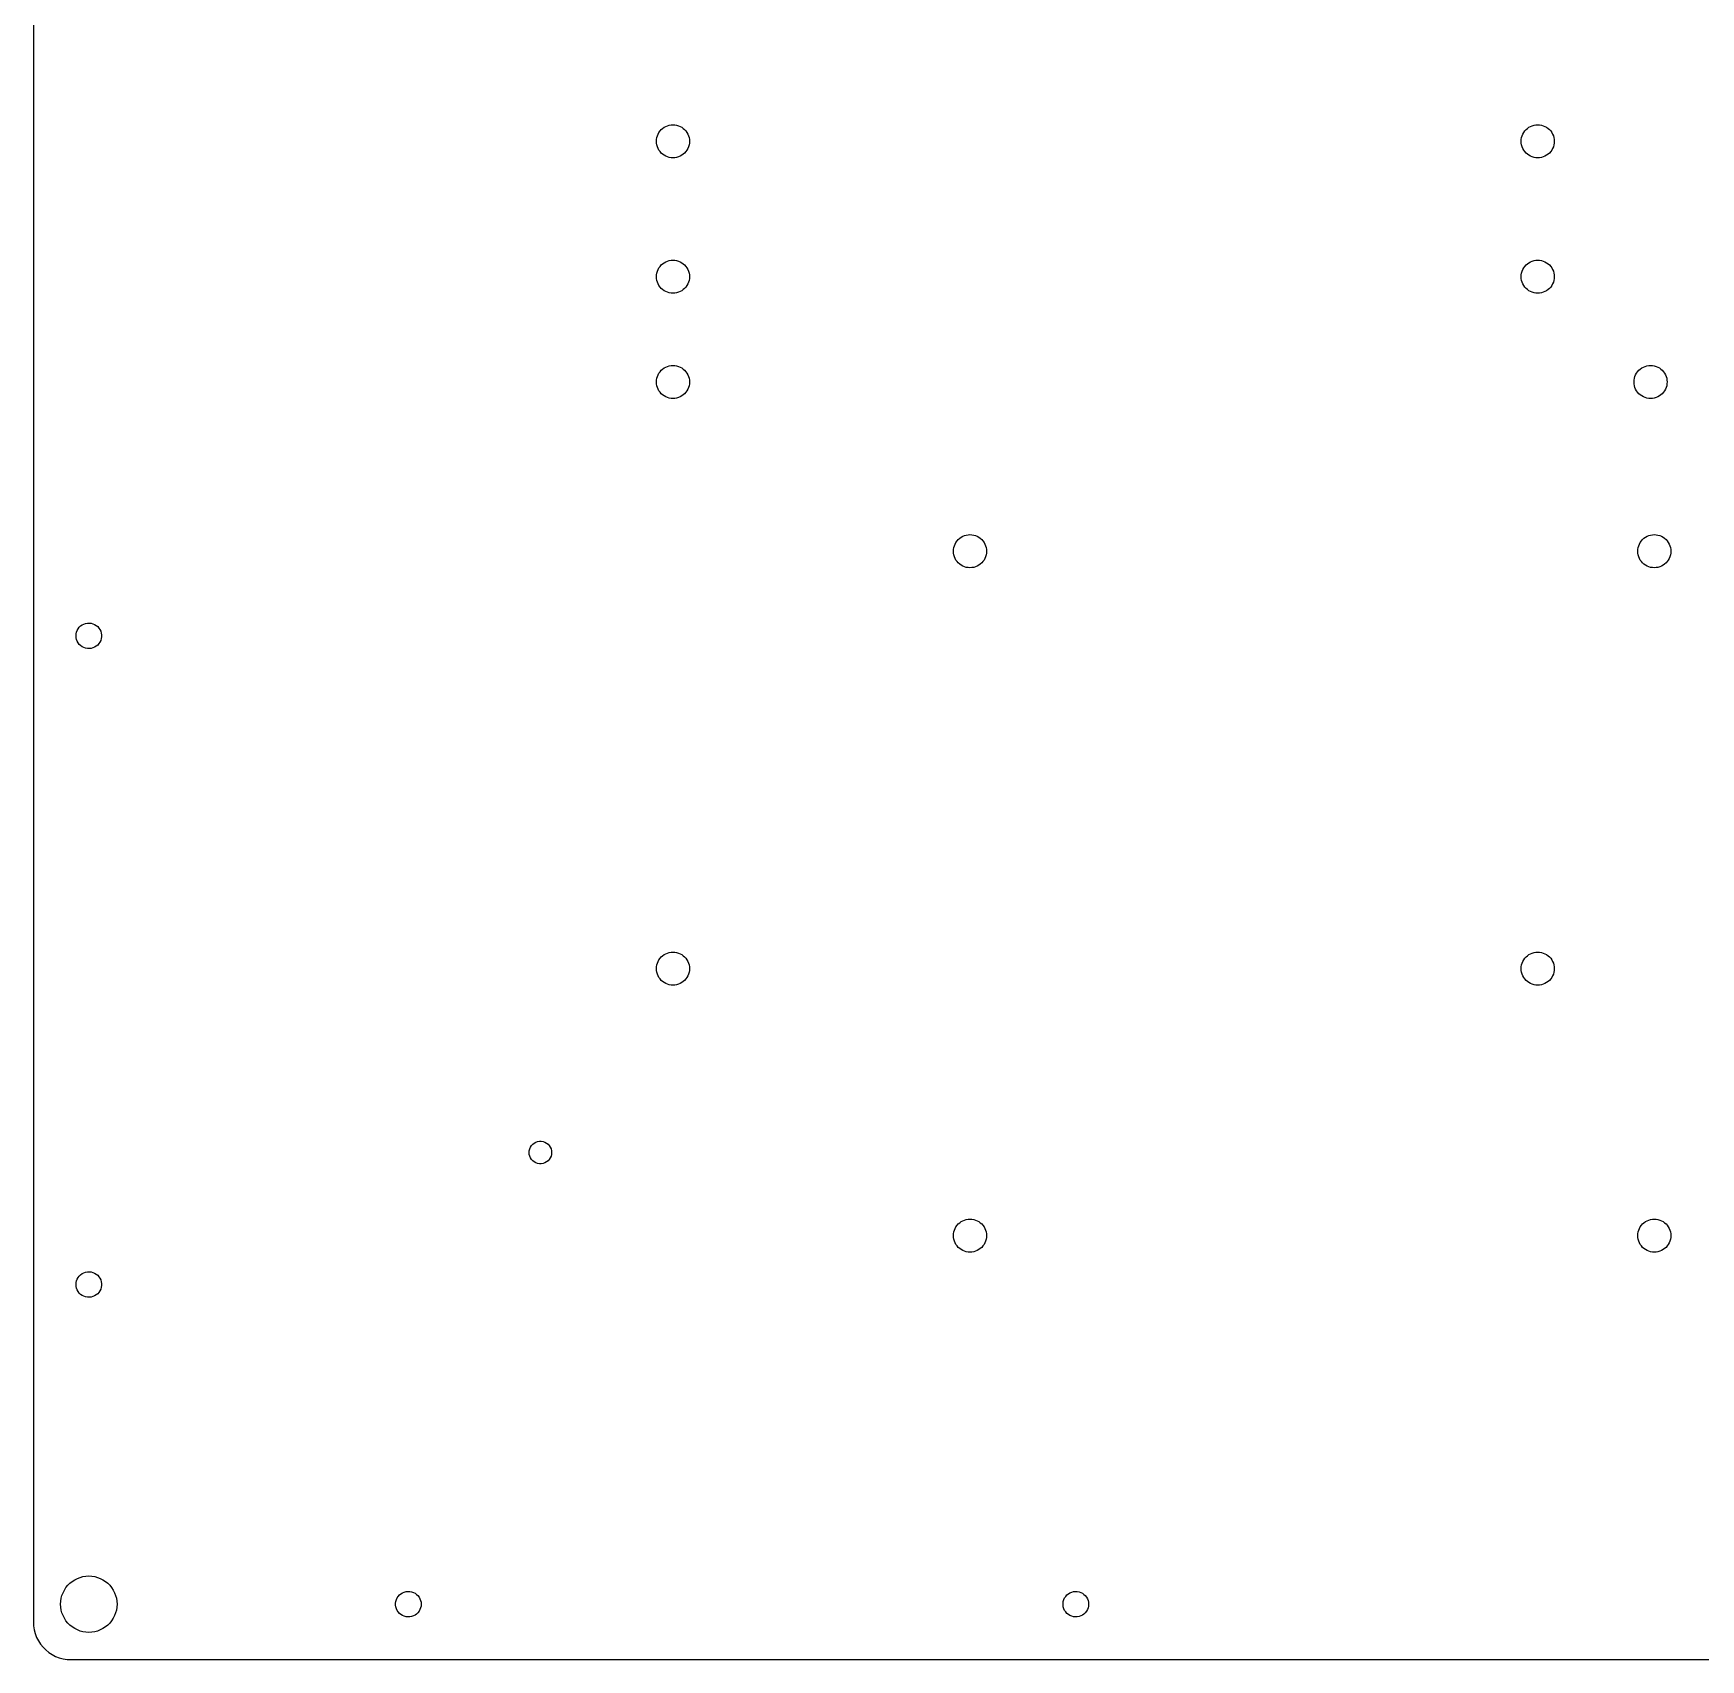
# Model space of a CAD drawing. Header units: metres. Extents: x -227 to 227, y -222 to 222.
# Drawn here: x -227.4 to -5.7, y -222.4 to -6.1 of the extents above; entities that cross this region are included whole.
import ezdxf

# ---------------------------------------------------------------- set-up
doc = ezdxf.new("R2010")
doc.units = ezdxf.units.M

msp = doc.modelspace()

# ---------------------------------------------------------------- linework, layer by layer
for p, q in [((-227.375, 217.375), (-227.375, -217.375)), ((-144.465, -20.0105), (-144.397, -19.7734)), ((-144.397, -19.7734), (-144.302, -19.5455)), ((-144.302, -19.5455), (-144.183, -19.3295)), ((-144.183, -19.3295), (-144.04, -19.1283)), ((-144.04, -19.1283), (-143.876, -18.9444)), ((-143.876, -18.9444), (-143.692, -18.78)), ((-143.692, -18.78), (-143.49, -18.6372)), ((-143.49, -18.6372), (-143.275, -18.5179)), ((-143.275, -18.5179), (-143.047, -18.4234)), ((-143.047, -18.4234), (-142.81, -18.3551)), ((-142.81, -18.3551), (-142.566, -18.3138)), ((-142.566, -18.3138), (-142.32, -18.3)), ((-142.32, -18.3), (-142.074, -18.3138)), ((-142.074, -18.3138), (-141.83, -18.3551)), ((-141.83, -18.3551), (-141.593, -18.4234)), ((-141.593, -18.4234), (-141.365, -18.5179)), ((-141.365, -18.5179), (-141.15, -18.6372)), ((-141.15, -18.6372), (-140.948, -18.78)), ((-140.948, -18.78), (-140.764, -18.9444)), ((-140.764, -18.9444), (-140.6, -19.1283)), ((-140.6, -19.1283), (-140.457, -19.3295)), ((-140.457, -19.3295), (-140.338, -19.5455)), ((-140.338, -19.5455), (-140.243, -19.7734)), ((-140.243, -19.7734), (-140.175, -20.0105)), ((-29.4648, -20.0105), (-29.3965, -19.7734)), ((-29.3965, -19.7734), (-29.3021, -19.5455)), ((-29.3021, -19.5455), (-29.1828, -19.3295)), ((-29.1828, -19.3295), (-29.04, -19.1283)), ((-29.04, -19.1283), (-28.8756, -18.9444)), ((-28.8756, -18.9444), (-28.6917, -18.78)), ((-28.6917, -18.78), (-28.4905, -18.6372)), ((-28.4905, -18.6372), (-28.2745, -18.5179)), ((-28.2745, -18.5179), (-28.0466, -18.4234)), ((-28.0466, -18.4234), (-27.8095, -18.3551)), ((-27.8095, -18.3551), (-27.5663, -18.3138)), ((-27.5663, -18.3138), (-27.32, -18.3)), ((-27.32, -18.3), (-27.0737, -18.3138)), ((-27.0737, -18.3138), (-26.8304, -18.3551)), ((-26.8304, -18.3551), (-26.5934, -18.4234)), ((-26.5934, -18.4234), (-26.3654, -18.5179)), ((-26.3654, -18.5179), (-26.1495, -18.6372)), ((-26.1495, -18.6372), (-25.9483, -18.78)), ((-25.9483, -18.78), (-25.7644, -18.9444)), ((-25.7644, -18.9444), (-25.6, -19.1283)), ((-25.6, -19.1283), (-25.4572, -19.3295)), ((-25.4572, -19.3295), (-25.3379, -19.5455)), ((-25.3379, -19.5455), (-25.2435, -19.7734)), ((-25.2435, -19.7734), (-25.1752, -20.0105)), ((-144.52, -20.5), (-144.506, -20.2537)), ((-144.506, -20.7463), (-144.52, -20.5)), ((-144.506, -20.2537), (-144.465, -20.0105)), ((-144.465, -20.9895), (-144.506, -20.7463)), ((-144.397, -21.2266), (-144.465, -20.9895)), ((-144.302, -21.4545), (-144.397, -21.2266)), ((-144.183, -21.6705), (-144.302, -21.4545)), ((-144.04, -21.8717), (-144.183, -21.6705)), ((-143.876, -22.0556), (-144.04, -21.8717)), ((-143.692, -22.22), (-143.876, -22.0556)), ((-140.764, -22.0556), (-140.948, -22.22)), ((-140.6, -21.8717), (-140.764, -22.0556)), ((-140.457, -21.6705), (-140.6, -21.8717)), ((-140.338, -21.4545), (-140.457, -21.6705)), ((-140.243, -21.2266), (-140.338, -21.4545)), ((-140.175, -20.9895), (-140.243, -21.2266)), ((-140.175, -20.0105), (-140.134, -20.2537)), ((-140.134, -20.7463), (-140.175, -20.9895)), ((-140.134, -20.2537), (-140.12, -20.5)), ((-140.12, -20.5), (-140.134, -20.7463)), ((-29.52, -20.5), (-29.5062, -20.2537)), ((-29.5062, -20.7463), (-29.52, -20.5)), ((-29.5062, -20.2537), (-29.4648, -20.0105)), ((-29.4648, -20.9895), (-29.5062, -20.7463)), ((-29.3965, -21.2266), (-29.4648, -20.9895)), ((-29.3021, -21.4545), (-29.3965, -21.2266)), ((-29.1828, -21.6705), (-29.3021, -21.4545)), ((-29.04, -21.8717), (-29.1828, -21.6705)), ((-28.8756, -22.0556), (-29.04, -21.8717)), ((-28.6917, -22.22), (-28.8756, -22.0556)), ((-25.7644, -22.0556), (-25.9483, -22.22)), ((-25.6, -21.8717), (-25.7644, -22.0556)), ((-25.4572, -21.6705), (-25.6, -21.8717)), ((-25.3379, -21.4545), (-25.4572, -21.6705)), ((-25.2435, -21.2266), (-25.3379, -21.4545)), ((-25.1752, -20.9895), (-25.2435, -21.2266)), ((-25.1752, -20.0105), (-25.1338, -20.2537)), ((-25.1338, -20.7463), (-25.1752, -20.9895)), ((-25.1338, -20.2537), (-25.12, -20.5)), ((-25.12, -20.5), (-25.1338, -20.7463)), ((-143.49, -22.3628), (-143.692, -22.22)), ((-143.275, -22.4821), (-143.49, -22.3628)), ((-143.047, -22.5765), (-143.275, -22.4821)), ((-142.81, -22.6448), (-143.047, -22.5765)), ((-142.566, -22.6862), (-142.81, -22.6448)), ((-142.32, -22.7), (-142.566, -22.6862)), ((-142.074, -22.6862), (-142.32, -22.7)), ((-141.83, -22.6448), (-142.074, -22.6862)), ((-141.593, -22.5765), (-141.83, -22.6448)), ((-141.365, -22.4821), (-141.593, -22.5765)), ((-141.15, -22.3628), (-141.365, -22.4821)), ((-140.948, -22.22), (-141.15, -22.3628)), ((-28.4905, -22.3628), (-28.6917, -22.22)), ((-28.2745, -22.4821), (-28.4905, -22.3628)), ((-28.0466, -22.5765), (-28.2745, -22.4821)), ((-27.8095, -22.6448), (-28.0466, -22.5765)), ((-27.5663, -22.6862), (-27.8095, -22.6448)), ((-27.32, -22.7), (-27.5663, -22.6862)), ((-27.0737, -22.6862), (-27.32, -22.7)), ((-26.8304, -22.6448), (-27.0737, -22.6862)), ((-26.5934, -22.5765), (-26.8304, -22.6448)), ((-26.3654, -22.4821), (-26.5934, -22.5765)), ((-26.1495, -22.3628), (-26.3654, -22.4821)), ((-25.9483, -22.22), (-26.1495, -22.3628)), ((-144.397, -37.7734), (-144.302, -37.5455)), ((-144.302, -37.5455), (-144.183, -37.3295)), ((-144.183, -37.3295), (-144.04, -37.1283)), ((-144.04, -37.1283), (-143.876, -36.9444)), ((-143.876, -36.9444), (-143.692, -36.78)), ((-143.692, -36.78), (-143.49, -36.6372)), ((-143.49, -36.6372), (-143.275, -36.5179)), ((-143.275, -36.5179), (-143.047, -36.4234)), ((-143.047, -36.4234), (-142.81, -36.3551)), ((-142.81, -36.3551), (-142.566, -36.3138)), ((-142.566, -36.3138), (-142.32, -36.3)), ((-142.32, -36.3), (-142.074, -36.3138)), ((-142.074, -36.3138), (-141.83, -36.3551)), ((-141.83, -36.3551), (-141.593, -36.4234)), ((-141.593, -36.4234), (-141.365, -36.5179)), ((-141.365, -36.5179), (-141.15, -36.6372)), ((-141.15, -36.6372), (-140.948, -36.78)), ((-140.948, -36.78), (-140.764, -36.9444)), ((-140.764, -36.9444), (-140.6, -37.1283)), ((-140.6, -37.1283), (-140.457, -37.3295)), ((-140.457, -37.3295), (-140.338, -37.5455)), ((-140.338, -37.5455), (-140.243, -37.7734)), ((-29.3965, -37.7734), (-29.3021, -37.5455)), ((-29.3021, -37.5455), (-29.1828, -37.3295)), ((-29.1828, -37.3295), (-29.04, -37.1283)), ((-29.04, -37.1283), (-28.8756, -36.9444)), ((-28.8756, -36.9444), (-28.6917, -36.78)), ((-28.6917, -36.78), (-28.4905, -36.6372)), ((-28.4905, -36.6372), (-28.2745, -36.5179)), ((-28.2745, -36.5179), (-28.0466, -36.4234)), ((-28.0466, -36.4234), (-27.8095, -36.3551)), ((-27.8095, -36.3551), (-27.5663, -36.3138)), ((-27.5663, -36.3138), (-27.32, -36.3)), ((-27.32, -36.3), (-27.0737, -36.3138)), ((-27.0737, -36.3138), (-26.8304, -36.3551)), ((-26.8304, -36.3551), (-26.5934, -36.4234)), ((-26.5934, -36.4234), (-26.3654, -36.5179)), ((-26.3654, -36.5179), (-26.1495, -36.6372)), ((-26.1495, -36.6372), (-25.9483, -36.78)), ((-25.9483, -36.78), (-25.7644, -36.9444)), ((-25.7644, -36.9444), (-25.6, -37.1283)), ((-25.6, -37.1283), (-25.4572, -37.3295)), ((-25.4572, -37.3295), (-25.3379, -37.5455)), ((-25.3379, -37.5455), (-25.2435, -37.7734)), ((-144.52, -38.5), (-144.506, -38.2537)), ((-144.506, -38.7463), (-144.52, -38.5)), ((-144.506, -38.2537), (-144.465, -38.0105)), ((-144.465, -38.9895), (-144.506, -38.7463)), ((-144.465, -38.0105), (-144.397, -37.7734)), ((-144.397, -39.2266), (-144.465, -38.9895)), ((-144.302, -39.4545), (-144.397, -39.2266)), ((-144.183, -39.6705), (-144.302, -39.4545)), ((-144.04, -39.8717), (-144.183, -39.6705)), ((-143.876, -40.0556), (-144.04, -39.8717)), ((-140.6, -39.8717), (-140.764, -40.0556)), ((-140.457, -39.6705), (-140.6, -39.8717)), ((-140.338, -39.4545), (-140.457, -39.6705)), ((-140.243, -39.2266), (-140.338, -39.4545)), ((-140.243, -37.7734), (-140.175, -38.0105)), ((-140.175, -38.9895), (-140.243, -39.2266)), ((-140.175, -38.0105), (-140.134, -38.2537)), ((-140.134, -38.7463), (-140.175, -38.9895)), ((-140.134, -38.2537), (-140.12, -38.5)), ((-140.12, -38.5), (-140.134, -38.7463)), ((-29.52, -38.5), (-29.5062, -38.2537)), ((-29.5062, -38.7463), (-29.52, -38.5)), ((-29.5062, -38.2537), (-29.4648, -38.0105)), ((-29.4648, -38.9895), (-29.5062, -38.7463)), ((-29.4648, -38.0105), (-29.3965, -37.7734)), ((-29.3965, -39.2266), (-29.4648, -38.9895)), ((-29.3021, -39.4545), (-29.3965, -39.2266)), ((-29.1828, -39.6705), (-29.3021, -39.4545)), ((-29.04, -39.8717), (-29.1828, -39.6705)), ((-28.8756, -40.0556), (-29.04, -39.8717)), ((-25.6, -39.8717), (-25.7644, -40.0556)), ((-25.4572, -39.6705), (-25.6, -39.8717)), ((-25.3379, -39.4545), (-25.4572, -39.6705)), ((-25.2435, -39.2266), (-25.3379, -39.4545)), ((-25.2435, -37.7734), (-25.1752, -38.0105)), ((-25.1752, -38.9895), (-25.2435, -39.2266)), ((-25.1752, -38.0105), (-25.1338, -38.2537)), ((-25.1338, -38.7463), (-25.1752, -38.9895)), ((-25.1338, -38.2537), (-25.12, -38.5)), ((-25.12, -38.5), (-25.1338, -38.7463)), ((-143.692, -40.22), (-143.876, -40.0556)), ((-143.49, -40.3628), (-143.692, -40.22)), ((-143.275, -40.4821), (-143.49, -40.3628)), ((-143.047, -40.5765), (-143.275, -40.4821)), ((-142.81, -40.6448), (-143.047, -40.5765)), ((-142.566, -40.6862), (-142.81, -40.6448)), ((-142.32, -40.7), (-142.566, -40.6862)), ((-142.074, -40.6862), (-142.32, -40.7)), ((-141.83, -40.6448), (-142.074, -40.6862)), ((-141.593, -40.5765), (-141.83, -40.6448)), ((-141.365, -40.4821), (-141.593, -40.5765)), ((-141.15, -40.3628), (-141.365, -40.4821)), ((-140.948, -40.22), (-141.15, -40.3628)), ((-140.764, -40.0556), (-140.948, -40.22)), ((-28.6917, -40.22), (-28.8756, -40.0556)), ((-28.4905, -40.3628), (-28.6917, -40.22)), ((-28.2745, -40.4821), (-28.4905, -40.3628)), ((-28.0466, -40.5765), (-28.2745, -40.4821)), ((-27.8095, -40.6448), (-28.0466, -40.5765)), ((-27.5663, -40.6862), (-27.8095, -40.6448)), ((-27.32, -40.7), (-27.5663, -40.6862)), ((-27.0737, -40.6862), (-27.32, -40.7)), ((-26.8304, -40.6448), (-27.0737, -40.6862)), ((-26.5934, -40.5765), (-26.8304, -40.6448)), ((-26.3654, -40.4821), (-26.5934, -40.5765)), ((-26.1495, -40.3628), (-26.3654, -40.4821)), ((-25.9483, -40.22), (-26.1495, -40.3628)), ((-25.7644, -40.0556), (-25.9483, -40.22)), ((-144.04, -51.1283), (-143.876, -50.9444)), ((-143.876, -50.9444), (-143.692, -50.78)), ((-143.692, -50.78), (-143.49, -50.6372)), ((-143.49, -50.6372), (-143.275, -50.5179)), ((-143.275, -50.5179), (-143.047, -50.4234)), ((-143.047, -50.4234), (-142.81, -50.3551)), ((-142.81, -50.3551), (-142.566, -50.3138)), ((-142.566, -50.3138), (-142.32, -50.3)), ((-142.32, -50.3), (-142.074, -50.3138)), ((-142.074, -50.3138), (-141.83, -50.3551)), ((-141.83, -50.3551), (-141.593, -50.4234)), ((-141.593, -50.4234), (-141.365, -50.5179)), ((-141.365, -50.5179), (-141.15, -50.6372)), ((-141.15, -50.6372), (-140.948, -50.78)), ((-140.948, -50.78), (-140.764, -50.9444)), ((-140.764, -50.9444), (-140.6, -51.1283)), ((-14.04, -51.1283), (-13.8756, -50.9444)), ((-13.8756, -50.9444), (-13.6917, -50.78)), ((-13.6917, -50.78), (-13.4905, -50.6372)), ((-13.4905, -50.6372), (-13.2745, -50.5179)), ((-13.2745, -50.5179), (-13.0466, -50.4234)), ((-13.0466, -50.4234), (-12.8095, -50.3551)), ((-12.8095, -50.3551), (-12.5663, -50.3138)), ((-12.5663, -50.3138), (-12.32, -50.3)), ((-12.32, -50.3), (-12.0737, -50.3138)), ((-12.0737, -50.3138), (-11.8304, -50.3551)), ((-11.8304, -50.3551), (-11.5934, -50.4234)), ((-11.5934, -50.4234), (-11.3654, -50.5179)), ((-11.3654, -50.5179), (-11.1495, -50.6372)), ((-11.1495, -50.6372), (-10.9483, -50.78)), ((-10.9483, -50.78), (-10.7644, -50.9444)), ((-10.7644, -50.9444), (-10.6, -51.1283)), ((-144.52, -52.5), (-144.506, -52.2537)), ((-144.506, -52.7463), (-144.52, -52.5)), ((-144.506, -52.2537), (-144.465, -52.0105)), ((-144.465, -52.9895), (-144.506, -52.7463)), ((-144.465, -52.0105), (-144.397, -51.7734)), ((-144.397, -53.2266), (-144.465, -52.9895)), ((-144.397, -51.7734), (-144.302, -51.5455)), ((-144.302, -51.5455), (-144.183, -51.3295)), ((-144.183, -51.3295), (-144.04, -51.1283)), ((-140.6, -51.1283), (-140.457, -51.3295)), ((-140.457, -51.3295), (-140.338, -51.5455)), ((-140.338, -51.5455), (-140.243, -51.7734)), ((-140.243, -51.7734), (-140.175, -52.0105)), ((-140.175, -52.9895), (-140.243, -53.2266)), ((-140.175, -52.0105), (-140.134, -52.2537)), ((-140.134, -52.7463), (-140.175, -52.9895)), ((-140.134, -52.2537), (-140.12, -52.5)), ((-140.12, -52.5), (-140.134, -52.7463)), ((-14.52, -52.5), (-14.5062, -52.2537)), ((-14.5062, -52.7463), (-14.52, -52.5)), ((-14.5062, -52.2537), (-14.4648, -52.0105)), ((-14.4648, -52.9895), (-14.5062, -52.7463)), ((-14.4648, -52.0105), (-14.3965, -51.7734)), ((-14.3965, -53.2266), (-14.4648, -52.9895)), ((-14.3965, -51.7734), (-14.3021, -51.5455)), ((-14.3021, -51.5455), (-14.1828, -51.3295)), ((-14.1828, -51.3295), (-14.04, -51.1283)), ((-10.6, -51.1283), (-10.4572, -51.3295)), ((-10.4572, -51.3295), (-10.3379, -51.5455)), ((-10.3379, -51.5455), (-10.2435, -51.7734)), ((-10.2435, -51.7734), (-10.1752, -52.0105)), ((-10.1752, -52.9895), (-10.2435, -53.2266)), ((-10.1752, -52.0105), (-10.1338, -52.2537)), ((-10.1338, -52.7463), (-10.1752, -52.9895)), ((-10.1338, -52.2537), (-10.12, -52.5)), ((-10.12, -52.5), (-10.1338, -52.7463)), ((-144.302, -53.4545), (-144.397, -53.2266)), ((-144.183, -53.6705), (-144.302, -53.4545)), ((-144.04, -53.8717), (-144.183, -53.6705)), ((-143.876, -54.0556), (-144.04, -53.8717)), ((-143.692, -54.22), (-143.876, -54.0556)), ((-143.49, -54.3628), (-143.692, -54.22)), ((-143.275, -54.4821), (-143.49, -54.3628)), ((-143.047, -54.5765), (-143.275, -54.4821)), ((-142.81, -54.6448), (-143.047, -54.5765)), ((-142.566, -54.6862), (-142.81, -54.6448)), ((-142.32, -54.7), (-142.566, -54.6862)), ((-142.074, -54.6862), (-142.32, -54.7)), ((-141.83, -54.6448), (-142.074, -54.6862)), ((-141.593, -54.5765), (-141.83, -54.6448)), ((-141.365, -54.4821), (-141.593, -54.5765)), ((-141.15, -54.3628), (-141.365, -54.4821)), ((-140.948, -54.22), (-141.15, -54.3628)), ((-140.764, -54.0556), (-140.948, -54.22)), ((-140.6, -53.8717), (-140.764, -54.0556)), ((-140.457, -53.6705), (-140.6, -53.8717)), ((-140.338, -53.4545), (-140.457, -53.6705)), ((-140.243, -53.2266), (-140.338, -53.4545)), ((-14.3021, -53.4545), (-14.3965, -53.2266)), ((-14.1828, -53.6705), (-14.3021, -53.4545)), ((-14.04, -53.8717), (-14.1828, -53.6705)), ((-13.8756, -54.0556), (-14.04, -53.8717)), ((-13.6917, -54.22), (-13.8756, -54.0556)), ((-13.4905, -54.3628), (-13.6917, -54.22)), ((-13.2745, -54.4821), (-13.4905, -54.3628)), ((-13.0466, -54.5765), (-13.2745, -54.4821)), ((-12.8095, -54.6448), (-13.0466, -54.5765)), ((-12.5663, -54.6862), (-12.8095, -54.6448)), ((-12.32, -54.7), (-12.5663, -54.6862)), ((-12.0737, -54.6862), (-12.32, -54.7)), ((-11.8304, -54.6448), (-12.0737, -54.6862)), ((-11.5934, -54.5765), (-11.8304, -54.6448)), ((-11.3654, -54.4821), (-11.5934, -54.5765)), ((-11.1495, -54.3628), (-11.3654, -54.4821)), ((-10.9483, -54.22), (-11.1495, -54.3628)), ((-10.7644, -54.0556), (-10.9483, -54.22)), ((-10.6, -53.8717), (-10.7644, -54.0556)), ((-10.4572, -53.6705), (-10.6, -53.8717)), ((-10.3379, -53.4545), (-10.4572, -53.6705)), ((-10.2435, -53.2266), (-10.3379, -53.4545)), ((-104.192, -73.28), (-103.99, -73.1372)), ((-103.99, -73.1372), (-103.775, -73.0179)), ((-103.775, -73.0179), (-103.547, -72.9234)), ((-103.547, -72.9234), (-103.31, -72.8551)), ((-103.31, -72.8551), (-103.066, -72.8138)), ((-103.066, -72.8138), (-102.82, -72.8)), ((-102.82, -72.8), (-102.574, -72.8138)), ((-102.574, -72.8138), (-102.33, -72.8551)), ((-102.33, -72.8551), (-102.093, -72.9234)), ((-102.093, -72.9234), (-101.865, -73.0179)), ((-101.865, -73.0179), (-101.65, -73.1372)), ((-101.65, -73.1372), (-101.448, -73.28)), ((-13.1917, -73.28), (-12.9905, -73.1372)), ((-12.9905, -73.1372), (-12.7745, -73.0179)), ((-12.7745, -73.0179), (-12.5466, -72.9234)), ((-12.5466, -72.9234), (-12.3095, -72.8551)), ((-12.3095, -72.8551), (-12.0663, -72.8138)), ((-12.0663, -72.8138), (-11.82, -72.8)), ((-11.82, -72.8), (-11.5737, -72.8138)), ((-11.5737, -72.8138), (-11.3304, -72.8551)), ((-11.3304, -72.8551), (-11.0934, -72.9234)), ((-11.0934, -72.9234), (-10.8654, -73.0179)), ((-10.8654, -73.0179), (-10.6495, -73.1372)), ((-10.6495, -73.1372), (-10.4483, -73.28)), ((-105.02, -75), (-105.006, -74.7537)), ((-105.006, -75.2463), (-105.02, -75)), ((-105.006, -74.7537), (-104.965, -74.5105)), ((-104.965, -75.4895), (-105.006, -75.2463)), ((-104.965, -74.5105), (-104.897, -74.2734)), ((-104.897, -74.2734), (-104.802, -74.0455)), ((-104.802, -74.0455), (-104.683, -73.8295)), ((-104.683, -73.8295), (-104.54, -73.6283)), ((-104.54, -73.6283), (-104.376, -73.4444)), ((-104.376, -73.4444), (-104.192, -73.28)), ((-101.448, -73.28), (-101.264, -73.4444)), ((-101.264, -73.4444), (-101.1, -73.6283)), ((-101.1, -73.6283), (-100.957, -73.8295)), ((-100.957, -73.8295), (-100.838, -74.0455)), ((-100.838, -74.0455), (-100.743, -74.2734)), ((-100.743, -74.2734), (-100.675, -74.5105)), ((-100.675, -74.5105), (-100.634, -74.7537)), ((-100.634, -75.2463), (-100.675, -75.4895)), ((-100.634, -74.7537), (-100.62, -75)), ((-100.62, -75), (-100.634, -75.2463)), ((-14.02, -75), (-14.0062, -74.7537)), ((-14.0062, -75.2463), (-14.02, -75)), ((-14.0062, -74.7537), (-13.9648, -74.5105)), ((-13.9648, -75.4895), (-14.0062, -75.2463)), ((-13.9648, -74.5105), (-13.8965, -74.2734)), ((-13.8965, -74.2734), (-13.8021, -74.0455)), ((-13.8021, -74.0455), (-13.6828, -73.8295)), ((-13.6828, -73.8295), (-13.54, -73.6283)), ((-13.54, -73.6283), (-13.3756, -73.4444)), ((-13.3756, -73.4444), (-13.1917, -73.28)), ((-10.4483, -73.28), (-10.2644, -73.4444)), ((-10.2644, -73.4444), (-10.1, -73.6283)), ((-10.1, -73.6283), (-9.9572, -73.8295)), ((-9.9572, -73.8295), (-9.83786, -74.0455)), ((-9.83786, -74.0455), (-9.74345, -74.2734)), ((-9.74345, -74.2734), (-9.67516, -74.5105)), ((-9.67516, -74.5105), (-9.63382, -74.7537)), ((-9.63382, -75.2463), (-9.67516, -75.4895)), ((-9.63382, -74.7537), (-9.62, -75)), ((-9.62, -75), (-9.63382, -75.2463)), ((-104.897, -75.7266), (-104.965, -75.4895)), ((-104.802, -75.9545), (-104.897, -75.7266)), ((-104.683, -76.1705), (-104.802, -75.9545)), ((-104.54, -76.3717), (-104.683, -76.1705)), ((-104.376, -76.5556), (-104.54, -76.3717)), ((-104.192, -76.72), (-104.376, -76.5556)), ((-103.99, -76.8628), (-104.192, -76.72)), ((-103.775, -76.9821), (-103.99, -76.8628)), ((-103.547, -77.0765), (-103.775, -76.9821)), ((-103.31, -77.1448), (-103.547, -77.0765)), ((-103.066, -77.1862), (-103.31, -77.1448)), ((-102.82, -77.2), (-103.066, -77.1862)), ((-102.574, -77.1862), (-102.82, -77.2)), ((-102.33, -77.1448), (-102.574, -77.1862)), ((-102.093, -77.0765), (-102.33, -77.1448)), ((-101.865, -76.9821), (-102.093, -77.0765)), ((-101.65, -76.8628), (-101.865, -76.9821)), ((-101.448, -76.72), (-101.65, -76.8628)), ((-101.264, -76.5556), (-101.448, -76.72)), ((-101.1, -76.3717), (-101.264, -76.5556)), ((-100.957, -76.1705), (-101.1, -76.3717)), ((-100.838, -75.9545), (-100.957, -76.1705)), ((-100.743, -75.7266), (-100.838, -75.9545)), ((-100.675, -75.4895), (-100.743, -75.7266)), ((-13.8965, -75.7266), (-13.9648, -75.4895)), ((-13.8021, -75.9545), (-13.8965, -75.7266)), ((-13.6828, -76.1705), (-13.8021, -75.9545)), ((-13.54, -76.3717), (-13.6828, -76.1705)), ((-13.3756, -76.5556), (-13.54, -76.3717)), ((-13.1917, -76.72), (-13.3756, -76.5556)), ((-12.9905, -76.8628), (-13.1917, -76.72)), ((-12.7745, -76.9821), (-12.9905, -76.8628)), ((-12.5466, -77.0765), (-12.7745, -76.9821)), ((-12.3095, -77.1448), (-12.5466, -77.0765)), ((-12.0663, -77.1862), (-12.3095, -77.1448)), ((-11.82, -77.2), (-12.0663, -77.1862)), ((-11.5737, -77.1862), (-11.82, -77.2)), ((-11.3304, -77.1448), (-11.5737, -77.1862)), ((-11.0934, -77.0765), (-11.3304, -77.1448)), ((-10.8654, -76.9821), (-11.0934, -77.0765)), ((-10.6495, -76.8628), (-10.8654, -76.9821)), ((-10.4483, -76.72), (-10.6495, -76.8628)), ((-10.2644, -76.5556), (-10.4483, -76.72)), ((-10.1, -76.3717), (-10.2644, -76.5556)), ((-9.9572, -76.1705), (-10.1, -76.3717)), ((-9.83786, -75.9545), (-9.9572, -76.1705)), ((-9.74345, -75.7266), (-9.83786, -75.9545)), ((-9.67516, -75.4895), (-9.74345, -75.7266)), ((-221.7, -86.25), (-221.682, -86.0025)), ((-221.682, -86.4975), (-221.7, -86.25)), ((-221.682, -86.0025), (-221.628, -85.7602)), ((-221.628, -85.7602), (-221.539, -85.5284)), ((-221.539, -85.5284), (-221.418, -85.312)), ((-221.418, -85.312), (-221.266, -85.1156)), ((-221.266, -85.1156), (-221.087, -84.9433)), ((-221.087, -84.9433), (-220.886, -84.7989)), ((-220.886, -84.7989), (-220.665, -84.6854)), ((-220.665, -84.6854), (-220.43, -84.6053)), ((-220.43, -84.6053), (-220.186, -84.5602)), ((-220.186, -84.5602), (-219.938, -84.5511)), ((-219.938, -84.5511), (-219.691, -84.5783)), ((-219.691, -84.5783), (-219.451, -84.6411)), ((-219.451, -84.6411), (-219.223, -84.7381)), ((-219.223, -84.7381), (-219.011, -84.8674)), ((-219.011, -84.8674), (-218.82, -85.0262)), ((-218.82, -85.0262), (-218.654, -85.211)), ((-218.654, -85.211), (-218.518, -85.418)), ((-218.518, -85.418), (-218.412, -85.6427)), ((-218.412, -85.6427), (-218.341, -85.8804)), ((-218.341, -85.8804), (-218.305, -86.1259)), ((-218.305, -86.3741), (-218.341, -86.6196)), ((-218.305, -86.1259), (-218.305, -86.3741)), ((-221.628, -86.7398), (-221.682, -86.4975)), ((-221.539, -86.9716), (-221.628, -86.7398)), ((-221.418, -87.188), (-221.539, -86.9716)), ((-221.266, -87.3844), (-221.418, -87.188)), ((-221.087, -87.5567), (-221.266, -87.3844)), ((-220.886, -87.7011), (-221.087, -87.5567)), ((-220.665, -87.8146), (-220.886, -87.7011)), ((-220.43, -87.8947), (-220.665, -87.8146)), ((-220.186, -87.9398), (-220.43, -87.8947)), ((-219.938, -87.9489), (-220.186, -87.9398)), ((-219.691, -87.9217), (-219.938, -87.9489)), ((-219.451, -87.8589), (-219.691, -87.9217)), ((-219.223, -87.7619), (-219.451, -87.8589)), ((-219.011, -87.6326), (-219.223, -87.7619)), ((-218.82, -87.4738), (-219.011, -87.6326)), ((-218.654, -87.289), (-218.82, -87.4738)), ((-218.518, -87.082), (-218.654, -87.289)), ((-218.412, -86.8573), (-218.518, -87.082)), ((-218.341, -86.6196), (-218.412, -86.8573)), ((-143.49, -128.637), (-143.275, -128.518)), ((-143.275, -128.518), (-143.047, -128.423)), ((-143.047, -128.423), (-142.81, -128.355)), ((-142.81, -128.355), (-142.566, -128.314)), ((-142.566, -128.314), (-142.32, -128.3)), ((-142.32, -128.3), (-142.074, -128.314)), ((-142.074, -128.314), (-141.83, -128.355)), ((-141.83, -128.355), (-141.593, -128.423)), ((-141.593, -128.423), (-141.365, -128.518)), ((-141.365, -128.518), (-141.15, -128.637)), ((-28.4905, -128.637), (-28.2745, -128.518)), ((-28.2745, -128.518), (-28.0466, -128.423)), ((-28.0466, -128.423), (-27.8095, -128.355)), ((-27.8095, -128.355), (-27.5663, -128.314)), ((-27.5663, -128.314), (-27.32, -128.3)), ((-27.32, -128.3), (-27.0737, -128.314)), ((-27.0737, -128.314), (-26.8304, -128.355)), ((-26.8304, -128.355), (-26.5934, -128.423)), ((-26.5934, -128.423), (-26.3654, -128.518)), ((-26.3654, -128.518), (-26.1495, -128.637)), ((-144.52, -130.5), (-144.506, -130.254)), ((-144.506, -130.746), (-144.52, -130.5)), ((-144.506, -130.254), (-144.465, -130.01)), ((-144.465, -130.99), (-144.506, -130.746)), ((-144.465, -130.01), (-144.397, -129.773)), ((-144.397, -129.773), (-144.302, -129.545)), ((-144.302, -129.545), (-144.183, -129.33)), ((-144.183, -129.33), (-144.04, -129.128)), ((-144.04, -129.128), (-143.876, -128.944)), ((-143.876, -128.944), (-143.692, -128.78)), ((-143.692, -128.78), (-143.49, -128.637)), ((-141.15, -128.637), (-140.948, -128.78)), ((-140.948, -128.78), (-140.764, -128.944)), ((-140.764, -128.944), (-140.6, -129.128)), ((-140.6, -129.128), (-140.457, -129.33)), ((-140.457, -129.33), (-140.338, -129.545)), ((-140.338, -129.545), (-140.243, -129.773)), ((-140.243, -129.773), (-140.175, -130.01)), ((-140.175, -130.01), (-140.134, -130.254)), ((-140.134, -130.746), (-140.175, -130.99)), ((-140.134, -130.254), (-140.12, -130.5)), ((-140.12, -130.5), (-140.134, -130.746)), ((-29.52, -130.5), (-29.5062, -130.254)), ((-29.5062, -130.746), (-29.52, -130.5)), ((-29.5062, -130.254), (-29.4648, -130.01)), ((-29.4648, -130.99), (-29.5062, -130.746)), ((-29.4648, -130.01), (-29.3965, -129.773)), ((-29.3965, -129.773), (-29.3021, -129.545)), ((-29.3021, -129.545), (-29.1828, -129.33)), ((-29.1828, -129.33), (-29.04, -129.128)), ((-29.04, -129.128), (-28.8756, -128.944)), ((-28.8756, -128.944), (-28.6917, -128.78)), ((-28.6917, -128.78), (-28.4905, -128.637)), ((-26.1495, -128.637), (-25.9483, -128.78)), ((-25.9483, -128.78), (-25.7644, -128.944)), ((-25.7644, -128.944), (-25.6, -129.128)), ((-25.6, -129.128), (-25.4572, -129.33)), ((-25.4572, -129.33), (-25.3379, -129.545)), ((-25.3379, -129.545), (-25.2435, -129.773)), ((-25.2435, -129.773), (-25.1752, -130.01)), ((-25.1752, -130.01), (-25.1338, -130.254)), ((-25.1338, -130.746), (-25.1752, -130.99)), ((-25.1338, -130.254), (-25.12, -130.5)), ((-25.12, -130.5), (-25.1338, -130.746)), ((-144.397, -131.227), (-144.465, -130.99)), ((-144.302, -131.455), (-144.397, -131.227)), ((-144.183, -131.67), (-144.302, -131.455)), ((-144.04, -131.872), (-144.183, -131.67)), ((-143.876, -132.056), (-144.04, -131.872)), ((-143.692, -132.22), (-143.876, -132.056)), ((-143.49, -132.363), (-143.692, -132.22)), ((-143.275, -132.482), (-143.49, -132.363)), ((-143.047, -132.577), (-143.275, -132.482)), ((-142.81, -132.645), (-143.047, -132.577)), ((-142.566, -132.686), (-142.81, -132.645)), ((-142.32, -132.7), (-142.566, -132.686)), ((-142.074, -132.686), (-142.32, -132.7)), ((-141.83, -132.645), (-142.074, -132.686)), ((-141.593, -132.577), (-141.83, -132.645)), ((-141.365, -132.482), (-141.593, -132.577)), ((-141.15, -132.363), (-141.365, -132.482)), ((-140.948, -132.22), (-141.15, -132.363)), ((-140.764, -132.056), (-140.948, -132.22)), ((-140.6, -131.872), (-140.764, -132.056)), ((-140.457, -131.67), (-140.6, -131.872)), ((-140.338, -131.455), (-140.457, -131.67)), ((-140.243, -131.227), (-140.338, -131.455)), ((-140.175, -130.99), (-140.243, -131.227)), ((-29.3965, -131.227), (-29.4648, -130.99)), ((-29.3021, -131.455), (-29.3965, -131.227)), ((-29.1828, -131.67), (-29.3021, -131.455)), ((-29.04, -131.872), (-29.1828, -131.67)), ((-28.8756, -132.056), (-29.04, -131.872)), ((-28.6917, -132.22), (-28.8756, -132.056)), ((-28.4905, -132.363), (-28.6917, -132.22)), ((-28.2745, -132.482), (-28.4905, -132.363)), ((-28.0466, -132.577), (-28.2745, -132.482)), ((-27.8095, -132.645), (-28.0466, -132.577)), ((-27.5663, -132.686), (-27.8095, -132.645)), ((-27.32, -132.7), (-27.5663, -132.686)), ((-27.0737, -132.686), (-27.32, -132.7)), ((-26.8304, -132.645), (-27.0737, -132.686)), ((-26.5934, -132.577), (-26.8304, -132.645)), ((-26.3654, -132.482), (-26.5934, -132.577)), ((-26.1495, -132.363), (-26.3654, -132.482)), ((-25.9483, -132.22), (-26.1495, -132.363)), ((-25.7644, -132.056), (-25.9483, -132.22)), ((-25.6, -131.872), (-25.7644, -132.056)), ((-25.4572, -131.67), (-25.6, -131.872)), ((-25.3379, -131.455), (-25.4572, -131.67)), ((-25.2435, -131.227), (-25.3379, -131.455)), ((-25.1752, -130.99), (-25.2435, -131.227)), ((-161.45, -154.95), (-161.43, -154.703)), ((-161.43, -155.197), (-161.45, -154.95)), ((-161.43, -154.703), (-161.369, -154.463)), ((-161.369, -155.437), (-161.43, -155.197)), ((-161.369, -154.463), (-161.269, -154.236)), ((-161.269, -154.236), (-161.134, -154.029)), ((-161.134, -154.029), (-160.966, -153.846)), ((-160.966, -153.846), (-160.77, -153.694)), ((-160.77, -153.694), (-160.553, -153.576)), ((-160.553, -153.576), (-160.318, -153.496)), ((-160.318, -153.496), (-160.074, -153.455)), ((-160.074, -153.455), (-159.826, -153.455)), ((-159.826, -153.455), (-159.582, -153.496)), ((-159.582, -153.496), (-159.347, -153.576)), ((-159.347, -153.576), (-159.13, -153.694)), ((-159.13, -153.694), (-158.934, -153.846)), ((-158.934, -153.846), (-158.766, -154.029)), ((-158.766, -154.029), (-158.631, -154.236)), ((-158.631, -154.236), (-158.531, -154.463)), ((-158.531, -154.463), (-158.47, -154.703)), ((-158.47, -155.197), (-158.531, -155.437)), ((-158.47, -154.703), (-158.45, -154.95)), ((-158.45, -154.95), (-158.47, -155.197)), ((-161.269, -155.664), (-161.369, -155.437)), ((-161.134, -155.871), (-161.269, -155.664)), ((-160.966, -156.054), (-161.134, -155.871)), ((-160.77, -156.206), (-160.966, -156.054)), ((-160.553, -156.324), (-160.77, -156.206)), ((-160.318, -156.404), (-160.553, -156.324)), ((-160.074, -156.445), (-160.318, -156.404)), ((-159.826, -156.445), (-160.074, -156.445)), ((-159.582, -156.404), (-159.826, -156.445)), ((-159.347, -156.324), (-159.582, -156.404)), ((-159.13, -156.206), (-159.347, -156.324)), ((-158.934, -156.054), (-159.13, -156.206)), ((-158.766, -155.871), (-158.934, -156.054)), ((-158.631, -155.664), (-158.766, -155.871)), ((-158.531, -155.437), (-158.631, -155.664)), ((-103.99, -164.137), (-103.775, -164.018)), ((-103.775, -164.018), (-103.547, -163.923)), ((-103.547, -163.923), (-103.31, -163.855)), ((-103.31, -163.855), (-103.066, -163.814)), ((-103.066, -163.814), (-102.82, -163.8)), ((-102.82, -163.8), (-102.574, -163.814)), ((-102.574, -163.814), (-102.33, -163.855)), ((-102.33, -163.855), (-102.093, -163.923)), ((-102.093, -163.923), (-101.865, -164.018)), ((-101.865, -164.018), (-101.65, -164.137)), ((-12.9905, -164.137), (-12.7745, -164.018)), ((-12.7745, -164.018), (-12.5466, -163.923)), ((-12.5466, -163.923), (-12.3095, -163.855)), ((-12.3095, -163.855), (-12.0663, -163.814)), ((-12.0663, -163.814), (-11.82, -163.8)), ((-11.82, -163.8), (-11.5737, -163.814)), ((-11.5737, -163.814), (-11.3304, -163.855)), ((-11.3304, -163.855), (-11.0934, -163.923)), ((-11.0934, -163.923), (-10.8654, -164.018)), ((-10.8654, -164.018), (-10.6495, -164.137)), ((-105.02, -166), (-105.006, -165.754)), ((-105.006, -166.246), (-105.02, -166)), ((-105.006, -165.754), (-104.965, -165.51)), ((-104.965, -166.49), (-105.006, -166.246)), ((-104.965, -165.51), (-104.897, -165.273)), ((-104.897, -165.273), (-104.802, -165.045)), ((-104.802, -165.045), (-104.683, -164.83)), ((-104.683, -164.83), (-104.54, -164.628)), ((-104.54, -164.628), (-104.376, -164.444)), ((-104.376, -164.444), (-104.192, -164.28)), ((-104.192, -164.28), (-103.99, -164.137)), ((-101.65, -164.137), (-101.448, -164.28)), ((-101.448, -164.28), (-101.264, -164.444)), ((-101.264, -164.444), (-101.1, -164.628)), ((-101.1, -164.628), (-100.957, -164.83)), ((-100.957, -164.83), (-100.838, -165.045)), ((-100.838, -165.045), (-100.743, -165.273)), ((-100.743, -165.273), (-100.675, -165.51)), ((-100.675, -165.51), (-100.634, -165.754)), ((-100.634, -166.246), (-100.675, -166.49)), ((-100.634, -165.754), (-100.62, -166)), ((-100.62, -166), (-100.634, -166.246)), ((-14.02, -166), (-14.0062, -165.754)), ((-14.0062, -166.246), (-14.02, -166)), ((-14.0062, -165.754), (-13.9648, -165.51)), ((-13.9648, -166.49), (-14.0062, -166.246)), ((-13.9648, -165.51), (-13.8965, -165.273)), ((-13.8965, -165.273), (-13.8021, -165.045)), ((-13.8021, -165.045), (-13.6828, -164.83)), ((-13.6828, -164.83), (-13.54, -164.628)), ((-13.54, -164.628), (-13.3756, -164.444)), ((-13.3756, -164.444), (-13.1917, -164.28)), ((-13.1917, -164.28), (-12.9905, -164.137)), ((-10.6495, -164.137), (-10.4483, -164.28)), ((-10.4483, -164.28), (-10.2644, -164.444)), ((-10.2644, -164.444), (-10.1, -164.628)), ((-10.1, -164.628), (-9.9572, -164.83)), ((-9.9572, -164.83), (-9.83786, -165.045)), ((-9.83786, -165.045), (-9.74345, -165.273)), ((-9.74345, -165.273), (-9.67516, -165.51)), ((-9.67516, -165.51), (-9.63382, -165.754)), ((-9.63382, -166.246), (-9.67516, -166.49)), ((-9.63382, -165.754), (-9.62, -166)), ((-9.62, -166), (-9.63382, -166.246)), ((-104.897, -166.727), (-104.965, -166.49)), ((-104.802, -166.955), (-104.897, -166.727)), ((-104.683, -167.17), (-104.802, -166.955)), ((-104.54, -167.372), (-104.683, -167.17)), ((-104.376, -167.556), (-104.54, -167.372)), ((-104.192, -167.72), (-104.376, -167.556)), ((-103.99, -167.863), (-104.192, -167.72)), ((-103.775, -167.982), (-103.99, -167.863)), ((-103.547, -168.077), (-103.775, -167.982)), ((-103.31, -168.145), (-103.547, -168.077)), ((-103.066, -168.186), (-103.31, -168.145)), ((-102.82, -168.2), (-103.066, -168.186)), ((-102.574, -168.186), (-102.82, -168.2)), ((-102.33, -168.145), (-102.574, -168.186)), ((-102.093, -168.077), (-102.33, -168.145)), ((-101.865, -167.982), (-102.093, -168.077)), ((-101.65, -167.863), (-101.865, -167.982)), ((-101.448, -167.72), (-101.65, -167.863)), ((-101.264, -167.556), (-101.448, -167.72)), ((-101.1, -167.372), (-101.264, -167.556)), ((-100.957, -167.17), (-101.1, -167.372)), ((-100.838, -166.955), (-100.957, -167.17)), ((-100.743, -166.727), (-100.838, -166.955)), ((-100.675, -166.49), (-100.743, -166.727)), ((-13.8965, -166.727), (-13.9648, -166.49)), ((-13.8021, -166.955), (-13.8965, -166.727)), ((-13.6828, -167.17), (-13.8021, -166.955)), ((-13.54, -167.372), (-13.6828, -167.17)), ((-13.3756, -167.556), (-13.54, -167.372)), ((-13.1917, -167.72), (-13.3756, -167.556)), ((-12.9905, -167.863), (-13.1917, -167.72)), ((-12.7745, -167.982), (-12.9905, -167.863)), ((-12.5466, -168.077), (-12.7745, -167.982)), ((-12.3095, -168.145), (-12.5466, -168.077)), ((-12.0663, -168.186), (-12.3095, -168.145)), ((-11.82, -168.2), (-12.0663, -168.186)), ((-11.5737, -168.186), (-11.82, -168.2)), ((-11.3304, -168.145), (-11.5737, -168.186)), ((-11.0934, -168.077), (-11.3304, -168.145)), ((-10.8654, -167.982), (-11.0934, -168.077)), ((-10.6495, -167.863), (-10.8654, -167.982)), ((-10.4483, -167.72), (-10.6495, -167.863)), ((-10.2644, -167.556), (-10.4483, -167.72)), ((-10.1, -167.372), (-10.2644, -167.556)), ((-9.9572, -167.17), (-10.1, -167.372)), ((-9.83786, -166.955), (-9.9572, -167.17)), ((-9.74345, -166.727), (-9.83786, -166.955)), ((-9.67516, -166.49), (-9.74345, -166.727)), ((-221.7, -172.5), (-221.682, -172.252)), ((-221.682, -172.748), (-221.7, -172.5)), ((-221.682, -172.252), (-221.628, -172.01)), ((-221.628, -172.99), (-221.682, -172.748)), ((-221.628, -172.01), (-221.539, -171.778)), ((-221.539, -171.778), (-221.418, -171.562)), ((-221.418, -171.562), (-221.266, -171.366)), ((-221.266, -171.366), (-221.087, -171.193)), ((-221.087, -171.193), (-220.886, -171.049)), ((-220.886, -171.049), (-220.665, -170.935)), ((-220.665, -170.935), (-220.43, -170.855)), ((-220.43, -170.855), (-220.186, -170.81)), ((-220.186, -170.81), (-219.938, -170.801)), ((-219.938, -170.801), (-219.691, -170.828)), ((-219.691, -170.828), (-219.451, -170.891)), ((-219.451, -170.891), (-219.223, -170.988)), ((-219.223, -170.988), (-219.011, -171.117)), ((-219.011, -171.117), (-218.82, -171.276)), ((-218.82, -171.276), (-218.654, -171.461)), ((-218.654, -171.461), (-218.518, -171.668)), ((-218.518, -171.668), (-218.412, -171.893)), ((-218.412, -171.893), (-218.341, -172.13)), ((-218.341, -172.87), (-218.412, -173.107)), ((-218.341, -172.13), (-218.305, -172.376)), ((-218.305, -172.624), (-218.341, -172.87)), ((-218.305, -172.376), (-218.305, -172.624)), ((-221.539, -173.222), (-221.628, -172.99)), ((-221.418, -173.438), (-221.539, -173.222)), ((-221.266, -173.634), (-221.418, -173.438)), ((-221.087, -173.807), (-221.266, -173.634)), ((-220.886, -173.951), (-221.087, -173.807)), ((-220.665, -174.065), (-220.886, -173.951)), ((-220.43, -174.145), (-220.665, -174.065)), ((-220.186, -174.19), (-220.43, -174.145)), ((-219.938, -174.199), (-220.186, -174.19)), ((-219.691, -174.172), (-219.938, -174.199)), ((-219.451, -174.109), (-219.691, -174.172)), ((-219.223, -174.012), (-219.451, -174.109)), ((-219.011, -173.883), (-219.223, -174.012)), ((-218.82, -173.724), (-219.011, -173.883)), ((-218.654, -173.539), (-218.82, -173.724)), ((-218.518, -173.332), (-218.654, -173.539)), ((-218.412, -173.107), (-218.518, -173.332)), ((-223.248, -213.125), (-223.034, -212.796)), ((-223.034, -212.796), (-222.787, -212.491)), ((-222.787, -212.491), (-222.509, -212.213)), ((-222.509, -212.213), (-222.204, -211.966)), ((-222.204, -211.966), (-221.875, -211.752)), ((-221.875, -211.752), (-221.525, -211.574)), ((-221.525, -211.574), (-221.159, -211.434)), ((-221.159, -211.434), (-220.78, -211.332)), ((-220.78, -211.332), (-220.392, -211.271)), ((-220.392, -211.271), (-220, -211.25)), ((-220, -211.25), (-219.608, -211.271)), ((-219.608, -211.271), (-219.22, -211.332)), ((-219.22, -211.332), (-218.841, -211.434)), ((-218.841, -211.434), (-218.475, -211.574)), ((-218.475, -211.574), (-218.125, -211.752)), ((-218.125, -211.752), (-217.796, -211.966)), ((-217.796, -211.966), (-217.491, -212.213)), ((-217.491, -212.213), (-217.213, -212.491)), ((-217.213, -212.491), (-216.966, -212.796)), ((-216.966, -212.796), (-216.752, -213.125)), ((-223.75, -215), (-223.729, -214.608)), ((-223.729, -215.392), (-223.75, -215)), ((-223.729, -214.608), (-223.668, -214.22)), ((-223.668, -214.22), (-223.566, -213.841)), ((-223.566, -213.841), (-223.426, -213.475)), ((-223.426, -213.475), (-223.248, -213.125)), ((-216.752, -213.125), (-216.574, -213.475)), ((-216.574, -213.475), (-216.434, -213.841)), ((-216.434, -213.841), (-216.332, -214.22)), ((-216.332, -214.22), (-216.271, -214.608)), ((-216.271, -214.608), (-216.25, -215)), ((-216.25, -215), (-216.271, -215.392)), ((-179.195, -214.876), (-179.159, -214.63)), ((-179.195, -215.124), (-179.195, -214.876)), ((-179.159, -214.63), (-179.088, -214.393)), ((-179.088, -214.393), (-178.982, -214.168)), ((-178.982, -214.168), (-178.846, -213.961)), ((-178.846, -213.961), (-178.68, -213.776)), ((-178.68, -213.776), (-178.489, -213.617)), ((-178.489, -213.617), (-178.277, -213.488)), ((-178.277, -213.488), (-178.049, -213.391)), ((-178.049, -213.391), (-177.809, -213.328)), ((-177.809, -213.328), (-177.562, -213.301)), ((-177.562, -213.301), (-177.314, -213.31)), ((-177.314, -213.31), (-177.07, -213.355)), ((-177.07, -213.355), (-176.835, -213.435)), ((-176.835, -213.435), (-176.614, -213.549)), ((-176.614, -213.549), (-176.413, -213.693)), ((-176.413, -213.693), (-176.234, -213.866)), ((-176.234, -213.866), (-176.082, -214.062)), ((-176.082, -214.062), (-175.961, -214.278)), ((-175.961, -214.278), (-175.872, -214.51)), ((-175.872, -214.51), (-175.818, -214.752)), ((-175.818, -214.752), (-175.8, -215)), ((-175.8, -215), (-175.818, -215.248)), ((-90.4455, -214.876), (-90.4093, -214.63)), ((-90.4455, -215.124), (-90.4455, -214.876)), ((-90.4093, -214.63), (-90.3378, -214.393)), ((-90.3378, -214.393), (-90.2325, -214.168)), ((-90.2325, -214.168), (-90.0955, -213.961)), ((-90.0955, -213.961), (-89.9299, -213.776)), ((-89.9299, -213.776), (-89.7392, -213.617)), ((-89.7392, -213.617), (-89.5273, -213.488)), ((-89.5273, -213.488), (-89.2989, -213.391)), ((-89.2989, -213.391), (-89.0588, -213.328)), ((-89.0588, -213.328), (-88.8121, -213.301)), ((-88.8121, -213.301), (-88.5641, -213.31)), ((-88.5641, -213.31), (-88.32, -213.355)), ((-88.32, -213.355), (-88.0851, -213.435)), ((-88.0851, -213.435), (-87.8644, -213.549)), ((-87.8644, -213.549), (-87.6626, -213.693)), ((-87.6626, -213.693), (-87.4839, -213.866)), ((-87.4839, -213.866), (-87.3322, -214.062)), ((-87.3322, -214.062), (-87.2107, -214.278)), ((-87.2107, -214.278), (-87.1221, -214.51)), ((-87.1221, -214.51), (-87.0681, -214.752)), ((-87.0681, -214.752), (-87.05, -215)), ((-87.05, -215), (-87.0681, -215.248)), ((-223.668, -215.78), (-223.729, -215.392)), ((-223.566, -216.159), (-223.668, -215.78)), ((-223.426, -216.525), (-223.566, -216.159)), ((-223.248, -216.875), (-223.426, -216.525)), ((-223.034, -217.204), (-223.248, -216.875)), ((-222.787, -217.509), (-223.034, -217.204)), ((-216.966, -217.204), (-217.213, -217.509)), ((-216.752, -216.875), (-216.966, -217.204)), ((-216.574, -216.525), (-216.752, -216.875)), ((-216.434, -216.159), (-216.574, -216.525)), ((-216.332, -215.78), (-216.434, -216.159)), ((-216.271, -215.392), (-216.332, -215.78)), ((-179.159, -215.37), (-179.195, -215.124)), ((-179.088, -215.607), (-179.159, -215.37)), ((-178.982, -215.832), (-179.088, -215.607)), ((-178.846, -216.039), (-178.982, -215.832)), ((-178.68, -216.224), (-178.846, -216.039)), ((-178.489, -216.383), (-178.68, -216.224)), ((-178.277, -216.512), (-178.489, -216.383)), ((-178.049, -216.609), (-178.277, -216.512)), ((-177.809, -216.672), (-178.049, -216.609)), ((-177.562, -216.699), (-177.809, -216.672)), ((-177.314, -216.69), (-177.562, -216.699)), ((-177.07, -216.645), (-177.314, -216.69)), ((-176.835, -216.565), (-177.07, -216.645)), ((-176.614, -216.451), (-176.835, -216.565)), ((-176.413, -216.307), (-176.614, -216.451)), ((-176.234, -216.134), (-176.413, -216.307)), ((-176.082, -215.938), (-176.234, -216.134)), ((-175.961, -215.722), (-176.082, -215.938)), ((-175.872, -215.49), (-175.961, -215.722)), ((-175.818, -215.248), (-175.872, -215.49)), ((-90.4093, -215.37), (-90.4455, -215.124)), ((-90.3378, -215.607), (-90.4093, -215.37)), ((-90.2325, -215.832), (-90.3378, -215.607)), ((-90.0955, -216.039), (-90.2325, -215.832)), ((-89.9299, -216.224), (-90.0955, -216.039)), ((-89.7392, -216.383), (-89.9299, -216.224)), ((-89.5273, -216.512), (-89.7392, -216.383)), ((-89.2989, -216.609), (-89.5273, -216.512)), ((-89.0588, -216.672), (-89.2989, -216.609)), ((-88.8121, -216.699), (-89.0588, -216.672)), ((-88.5641, -216.69), (-88.8121, -216.699)), ((-88.32, -216.645), (-88.5641, -216.69)), ((-88.0851, -216.565), (-88.32, -216.645)), ((-87.8644, -216.451), (-88.0851, -216.565)), ((-87.6626, -216.307), (-87.8644, -216.451)), ((-87.4839, -216.134), (-87.6626, -216.307)), ((-87.3322, -215.938), (-87.4839, -216.134)), ((-87.2107, -215.722), (-87.3322, -215.938)), ((-87.1221, -215.49), (-87.2107, -215.722)), ((-87.0681, -215.248), (-87.1221, -215.49)), ((-227.375, -217.375), (-227.348, -217.898)), ((-227.348, -217.898), (-227.266, -218.415)), ((-227.266, -218.415), (-227.13, -218.92)), ((-227.13, -218.92), (-226.943, -219.409)), ((-226.943, -219.409), (-226.705, -219.875)), ((-222.509, -217.787), (-222.787, -217.509)), ((-222.204, -218.034), (-222.509, -217.787)), ((-221.875, -218.248), (-222.204, -218.034)), ((-221.525, -218.426), (-221.875, -218.248)), ((-221.159, -218.566), (-221.525, -218.426)), ((-220.78, -218.668), (-221.159, -218.566)), ((-220.392, -218.729), (-220.78, -218.668)), ((-220, -218.75), (-220.392, -218.729)), ((-219.608, -218.729), (-220, -218.75)), ((-219.22, -218.668), (-219.608, -218.729)), ((-218.841, -218.566), (-219.22, -218.668)), ((-218.475, -218.426), (-218.841, -218.566)), ((-218.125, -218.248), (-218.475, -218.426)), ((-217.796, -218.034), (-218.125, -218.248)), ((-217.491, -217.787), (-217.796, -218.034)), ((-217.213, -217.509), (-217.491, -217.787)), ((-226.705, -219.875), (-226.42, -220.314)), ((-226.42, -220.314), (-226.091, -220.721)), ((-226.091, -220.721), (-225.721, -221.091)), ((-225.721, -221.091), (-225.314, -221.42)), ((-225.314, -221.42), (-224.875, -221.705)), ((-224.875, -221.705), (-224.409, -221.943)), ((-224.409, -221.943), (-223.92, -222.13)), ((-223.92, -222.13), (-223.415, -222.266)), ((-223.415, -222.266), (-222.898, -222.348)), ((-222.898, -222.348), (-222.375, -222.375)), ((-222.375, -222.375), (222.375, -222.375))]:
    msp.add_line(p, q)

doc.saveas('drawing.dxf')
